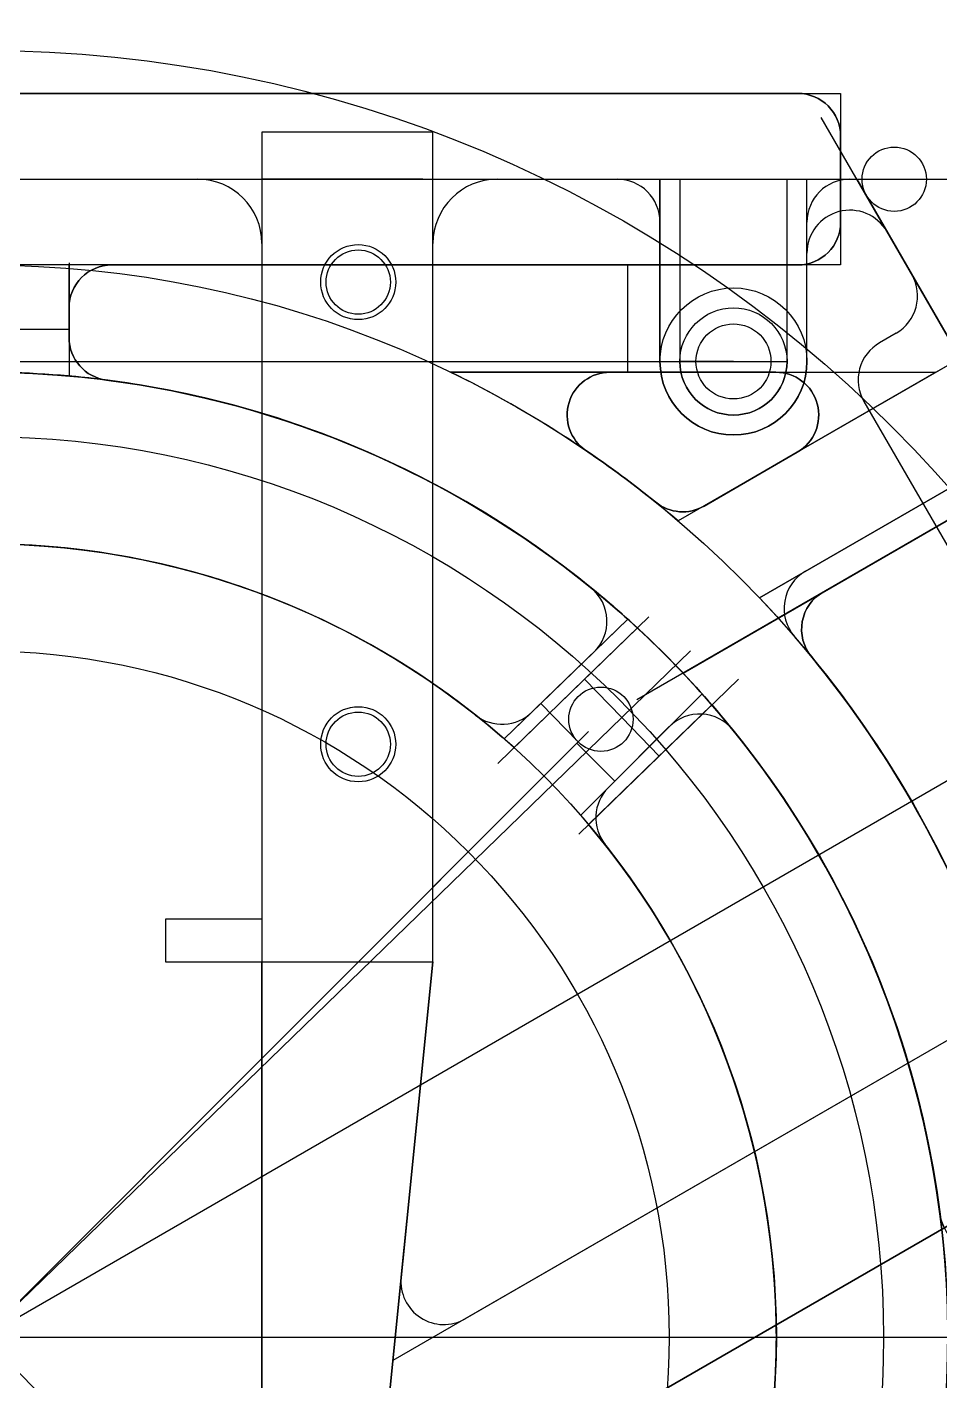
# Model space of a CAD drawing. Header units: centimetres. Extents: x -37.1 to 37.2, y -37.2 to 37.1.
# Drawn here: x 0.2 to 4.46, y -0.2 to 6.11 of the extents above; entities that cross this region are included whole.
import ezdxf

# ---------------------------------------------------------------- set-up
doc = ezdxf.new("R2010")
doc.units = ezdxf.units.CM
doc.header["$MEASUREMENT"] = 0
for name, color, linetype in [('IO基板 v3_Sketch1', 7, 'Continuous'), ('IO基板 v3_Sketch11', 7, 'Continuous'), ('IO基板 v3_Sketch14', 7, 'Continuous'), ('IO基板 v3_Sketch15', 7, 'Continuous'), ('IO基板 v3_Sketch16', 7, 'Continuous'), ('IO基板 v3_Sketch17', 7, 'Continuous'), ('IO基板 v3_Sketch18', 7, 'Continuous'), ('IO基板 v3_Sketch19', 7, 'Continuous'), ('IO基板 v3_Sketch20', 7, 'Continuous'), ('IO基板 v3_Sketch21', 7, 'Continuous'), ('IO基板 v3_Sketch22', 7, 'Continuous'), ('IO基板 v3_Sketch23', 7, 'Continuous'), ('IO基板 v3_Sketch24', 7, 'Continuous'), ('IO基板 v3_Sketch25', 7, 'Continuous'), ('IO基板 v3_Sketch26', 7, 'Continuous'), ('IO基板 v3_Sketch27', 7, 'Continuous'), ('IO基板 v3_Sketch28', 7, 'Continuous'), ('IO基板 v3_Sketch29', 7, 'Continuous'), ('IO基板 v3_Sketch30', 7, 'Continuous'), ('IO基板 v3_Sketch31', 7, 'Continuous'), ('IO基板 v3_Sketch32', 7, 'Continuous'), ('IO基板 v3_Sketch33', 7, 'Continuous'), ('IO基板 v3_Sketch34', 7, 'Continuous'), ('IO基板 v3_Sketch35', 7, 'Continuous'), ('IO基板 v3_Sketch36', 7, 'Continuous'), ('IO基板 v3_Sketch37', 7, 'Continuous'), ('IO基板 v3_Sketch38', 7, 'Continuous'), ('IO基板 v3_Sketch39', 7, 'Continuous'), ('IO基板 v3_Sketch40', 7, 'Continuous'), ('IO基板 v3_Sketch41', 7, 'Continuous'), ('IO基板 v3_Sketch42', 7, 'Continuous'), ('IO基板 v3_Sketch43', 7, 'Continuous'), ('IO基板 v3_Sketch44', 7, 'Continuous'), ('IO基板 v3_Sketch45', 7, 'Continuous'), ('IO基板 v3_Sketch46', 7, 'Continuous'), ('IO基板 v3_Sketch47', 7, 'Continuous'), ('IO基板 v3_Sketch48', 7, 'Continuous'), ('IO基板 v3_Sketch49', 7, 'Continuous'), ('IO基板 v3_Sketch50', 7, 'Continuous'), ('IO基板 v3_Sketch51', 7, 'Continuous'), ('IO基板 v3_Sketch53', 7, 'Continuous'), ('IO基板 v3_Sketch55', 7, 'Continuous'), ('IO基板 v3_Sketch56', 7, 'Continuous'), ('IO基板 v3_Sketch57', 7, 'Continuous'), ('IO基板 v3_Sketch58', 7, 'Continuous'), ('IO基板 v3_Sketch59', 7, 'Continuous'), ('IO基板 v3_Sketch63', 7, 'Continuous'), ('IO基板 v3_Sketch64', 7, 'Continuous'), ('IO基板 v3_Sketch66', 7, 'Continuous'), ('IO基板 v3_Sketch68', 7, 'Continuous'), ('IO基板 v3_Sketch69', 7, 'Continuous'), ('IO基板 v3_Sketch71', 7, 'Continuous')]:
    doc.layers.add(name, color=color, linetype=linetype)

msp = doc.modelspace()

# ---------------------------------------------------------------- linework, layer by layer
at = {"layer": 'IO基板 v3_Sketch1'}
for q in [(9.0067, 5.2), (10.4, 0)]:
    msp.add_line((0, 0), q, dxfattribs=at)
msp.add_circle((0, 0), 10.4, dxfattribs=at)
at = {"layer": 'IO基板 v3_Sketch11', "extrusion": (0, 0, -1)}
msp.add_circle((0, 0), 10.4, dxfattribs=at)
at = {"layer": 'IO基板 v3_Sketch14'}
msp.add_circle((0, 0, 0.3), 5, dxfattribs=at)
at = {"layer": 'IO基板 v3_Sketch15'}
for radius in [5, 4.2]:
    msp.add_circle((0, 0, 0.3), radius, dxfattribs=at)
at = {"layer": 'IO基板 v3_Sketch16'}
for radius in [4.2, 3.7]:
    msp.add_circle((0, 0, 0.3), radius, dxfattribs=at)
at = {"layer": 'IO基板 v3_Sketch17'}
for p, q in [((0, 5.8, 0.3), (4, 5.8, 0.3)), ((4, 5.8, 0.3), (4, 5, 0.3)), ((4, 5, 0.3), (0, 5, 0.3)), ((0.4, 5.01, 0.3), (0.4, 5, 0.3))]:
    msp.add_line(p, q, dxfattribs=at)
msp.add_circle((0, 0, 0.3), 5, dxfattribs=at)
at = {"layer": 'IO基板 v3_Sketch18'}
for p, q in [((-4, 5.8, 0.3), (4, 5.8, 0.3)), ((4, 5.8, 0.3), (4, 5, 0.3)), ((4, 5, 0.3), (0, 5, 0.3))]:
    msp.add_line(p, q, dxfattribs=at)
for radius in [37.15, 5, 4.5]:
    msp.add_circle((0, 0, 0.3), radius, dxfattribs=at)
at = {"layer": 'IO基板 v3_Sketch19'}
for p, q in [((-4, 5.8, 0.3), (4, 5.8, 0.3)), ((4, 5.8, 0.3), (4, 5, 0.3)), ((4, 5, 0.3), (0, 5, 0.3))]:
    msp.add_line(p, q, dxfattribs=at)
for radius in [4.5, 3.7, 3.2]:
    msp.add_circle((0, 0, 0.3), radius, dxfattribs=at)
at = {"layer": 'IO基板 v3_Sketch20'}
for p, q in [((-4, 5.8, 0.3), (4, 5.8, 0.3)), ((4, 5.8, 0.3), (4, 5, 0.3)), ((4, 5, 0.3), (0, 5, 0.3))]:
    msp.add_line(p, q, dxfattribs=at)
for radius in [4.5, 3.7, 3.2]:
    msp.add_circle((0, 0, 0.3), radius, dxfattribs=at)
at = {"layer": 'IO基板 v3_Sketch21'}
for p, q in [((-4, 5.8, 0.3), (4, 5.8, 0.3)), ((4, 5.8, 0.3), (4, 5, 0.3)), ((4, 5, 0.3), (0, 5, 0.3)), ((0.4, 4.7, 0.3), (0.4, 5, 0.3)), ((0, 4.7, 0.3), (0.4, 4.7, 0.3)), ((0.4, 4.7, 0.3), (0.4, 4.4822, 0.3))]:
    msp.add_line(p, q, dxfattribs=at)
msp.add_circle((0, 0, 0.3), 4.5, dxfattribs=at)
at = {"layer": 'IO基板 v3_Sketch22'}
for p, q in [((-4, 5.8, 0.3), (4, 5.8, 0.3)), ((4, 5.8, 0.3), (4, 5, 0.3)), ((0.4, 5, 0.3), (0.4, 4.7, 0.3)), ((4, 5, 0.3), (0.4, 5, 0.3)), ((0.4, 4.7, 0.3), (0.4, 4.4822, 0.3))]:
    msp.add_line(p, q, dxfattribs=at)
msp.add_circle((0, 0, 0.3), 9.9, dxfattribs=at)
msp.add_arc((0, 0, 0.3), 4.5, 95.09969, 84.90031, dxfattribs=at)
at = {"layer": 'IO基板 v3_Sketch23'}
for p, q in [((2.8053, 3.0686, 0.3), (3.1057, 3.3598, 0.3)), ((0, 0, 0.3), (3.3, 3.2, 0.3)), ((2.8053, 3.0686, 0.3), (2.4002, 2.6757, 0.3)), ((2.9794, 2.8891, 0.3), (2.8053, 3.0686, 0.3)), ((3.1534, 2.7096, 0.3), (3.5236, 3.0686, 0.3)), ((2.9794, 2.8891, 0.3), (3.1534, 2.7096, 0.3)), ((3.1534, 2.7096, 0.3), (2.7779, 2.3455, 0.3))]:
    msp.add_line(p, q, dxfattribs=at)
for radius in [4.5, 3.7, 3.2]:
    msp.add_circle((0, 0, 0.3), radius, dxfattribs=at)
at = {"layer": 'IO基板 v3_Sketch24'}
for p, q in [((-4, 5.8, 0.3), (4, 5.8, 0.3)), ((4, 5.8, 0.3), (4, 5, 0.3)), ((4, 5, 0.3), (0.4, 5, 0.3)), ((0.4, 5, 0.3), (0.4, 4.7, 0.3)), ((3.0056, 5, 0.3), (3.0056, 4.5, 0.3)), ((4.9995, 4.8206, 0.3), (3.2424, 3.8061, 0.3)), ((0.4, 4.7, 0.3), (0.4, 4.4822, 0.3)), ((3.0056, 4.5, 0.3), (2.1794, 4.5, 0.3)), ((3.0056, 4.5, 0.3), (4.4442, 4.5, 0.3)), ((5.2495, 4.3876, 0.3), (3.6214, 3.4476, 0.3)), ((3.0515, 3.3073, 0.3), (2.4761, 2.7493, 0.3)), ((2.8242, 2.3904, 0.3), (3.3996, 2.9483, 0.3))]:
    msp.add_line(p, q, dxfattribs=at)
for radius in [5, 3.2]:
    msp.add_circle((0, 0, 0.3), radius, dxfattribs=at)
for radius, start, end in [(4.5, 47.30333, 84.90031), (3.7, 47.99288, 130.24431), (4.5, 5.09969, 40.93386), (3.7, 317.99288, 40.24431)]:
    msp.add_arc((0, 0, 0.3), radius, start, end, dxfattribs=at)
at = {"layer": 'IO基板 v3_Sketch25'}
for p, q in [((-4, 5.8, 0.3), (4, 5.8, 0.3)), ((4, 5.8, 0.3), (4, 5, 0.3)), ((0.4, 5, 0.3), (0.4, 4.7, 0.3)), ((4, 5, 0.3), (0.4, 5, 0.3)), ((3.6214, 3.4476, 0.3), (5.9423, 4.7876, 0.3)), ((0.4, 4.7, 0.3), (0.4, 4.4822, 0.3)), ((2.1794, 4.5, 0.3), (4.4442, 4.5, 0.3)), ((4.4442, 4.5, 0.3), (3.2424, 3.8061, 0.3)), ((2.6017, 2.9552, 0.3), (3.0068, 3.348, 0.3)), ((2.6017, 2.9552, 0.3), (3.0068, 3.348, 0.3)), ((3.0515, 3.3073, 0.3), (2.4761, 2.7493, 0.3)), ((2.6017, 2.9552, 0.3), (2.4308, 2.7895, 0.3)), ((2.6017, 2.9552, 0.3), (2.4308, 2.7895, 0.3)), ((2.7758, 2.7758, 0.3), (2.6017, 2.9552, 0.3)), ((2.7758, 2.7758, 0.3), (2.6017, 2.9552, 0.3)), ((2.8242, 2.3904, 0.3), (3.3996, 2.9483, 0.3)), ((0, 0, 0.3), (2.7758, 2.7758, 0.3)), ((0, 0, 0.3), (3.4005, -3.4005, 0.3))]:
    msp.add_line(p, q, dxfattribs=at)
msp.add_circle((0, 0, 0.3), 3.2, dxfattribs=at)
for radius, start, end in [(5, 49.57254, 64.15807), (4.5, 47.30333, 84.90031), (3.7, 47.99288, 130.24431), (5, 16.40838, 43.59162), (4.5, 5.09969, 40.93386), (3.7, 317.99288, 40.24431)]:
    msp.add_arc((0, 0, 0.3), radius, start, end, dxfattribs=at)
at = {"layer": 'IO基板 v3_Sketch26'}
for p, q in [((-4, 5.8, 0.3), (4, 5.8, 0.3)), ((4, 5.8, 0.3), (4, 5, 0.3)), ((4, 5, 0.3), (0.4, 5, 0.3)), ((0.4, 5, 0.3), (0.4, 4.7, 0.3)), ((3.6214, 3.4476, 0.3), (5.9423, 4.7876, 0.3)), ((0.4, 4.7, 0.3), (0.4, 4.4822, 0.3)), ((2.1794, 4.5, 0.3), (4.4442, 4.5, 0.3)), ((4.4442, 4.5, 0.3), (3.2424, 3.8061, 0.3)), ((3.0068, 3.348, 0.3), (2.4308, 2.7895, 0.3)), ((2.9466, 2.593, 0.3), (3.3538, 3.0003, 0.3)), ((2.8242, 2.3904, 0.3), (3.3996, 2.9483, 0.3)), ((0, 0, 0.3), (2.8242, 2.8242, 0.3)), ((2.7698, 2.7698, 0.3), (2.9466, 2.593, 0.3)), ((2.9466, 2.593, 0.3), (2.7871, 2.4335, 0.3)), ((0, 0, 0.3), (2.758, -2.758, 0.3))]:
    msp.add_line(p, q, dxfattribs=at)
for radius in [4.5, 3.7, 3.2]:
    msp.add_circle((0, 0, 0.3), radius, dxfattribs=at)
for radius, start, end in [(5, 49.57254, 64.15807), (4.5, 48.07368, 84.90031), (3.7, 48.93067, 130.24431), (5, 16.40838, 43.59162), (4.5, 5.09969, 40.93386), (3.7, 318.98958, 40.24431)]:
    msp.add_arc((0, 0, 0.3), radius, start, end, dxfattribs=at)
at = {"layer": 'IO基板 v3_Sketch27'}
for p, q in [((-4, 5.8, 0.3), (4, 5.8, 0.3)), ((4, 5.8, 0.3), (4, 5, 0.3)), ((0.4, 5, 0.3), (0.4, 4.7, 0.3)), ((4, 5, 0.3), (0.4, 5, 0.3)), ((3.6214, 3.4476, 0.3), (5.9423, 4.7876, 0.3)), ((0.4, 4.7, 0.3), (0.4, 4.4822, 0.3)), ((2.1794, 4.5, 0.3), (4.4442, 4.5, 0.3)), ((4.4442, 4.5, 0.3), (3.2424, 3.8061, 0.3)), ((3.0068, 3.348, 0.3), (2.4308, 2.7895, 0.3)), ((2.7871, 2.4335, 0.3), (3.3538, 3.0003, 0.3))]:
    msp.add_line(p, q, dxfattribs=at)
for radius in [9.9, 3.2]:
    msp.add_circle((0, 0, 0.3), radius, dxfattribs=at)
for radius, start, end in [(5, 49.57254, 64.15807), (4.5, 48.07368, 84.90031), (3.7, 48.93067, 131.12571), (5, 16.40838, 43.59162), (4.5, 5.09969, 41.81526), (3.7, 318.98958, 41.12571)]:
    msp.add_arc((0, 0, 0.3), radius, start, end, dxfattribs=at)
at = {"layer": 'IO基板 v3_Sketch28'}
for p, q in [((-4, 5.8, 0.3), (4, 5.8, 0.3)), ((4, 5.8, 0.3), (4, 5, 0.3)), ((4, 5, 0.3), (0.4, 5, 0.3)), ((0.4, 5, 0.3), (0.4, 4.7, 0.3)), ((3.6214, 3.4476, 0.3), (5.9423, 4.7876, 0.3)), ((0.4, 4.7, 0.3), (0.4, 4.4822, 0.3)), ((2.1794, 4.5, 0.3), (4.4442, 4.5, 0.3)), ((4.4442, 4.5, 0.3), (3.2424, 3.8061, 0.3)), ((3.0068, 3.348, 0.3), (2.4308, 2.7895, 0.3)), ((2.7871, 2.4335, 0.3), (3.3538, 3.0003, 0.3))]:
    msp.add_line(p, q, dxfattribs=at)
for radius in [9.9, 5, 3.2]:
    msp.add_circle((0, 0, 0.3), radius, dxfattribs=at)
for radius, start, end in [(5, 49.57254, 64.15807), (4.5, 48.07368, 84.90031), (3.7, 48.93067, 131.12571), (5, 16.40838, 43.59162), (4.5, 5.09969, 41.81526), (3.7, 318.98958, 41.12571)]:
    msp.add_arc((0, 0, 0.3), radius, start, end, dxfattribs=at)
at = {"layer": 'IO基板 v3_Sketch29'}
for p, q in [((-4, 5.8, 0.3), (4, 5.8, 0.3)), ((4, 5.8, 0.3), (4, 5, 0.3)), ((4.4442, 4.5, 0.3), (6.1253, 5.4706, 0.3)), ((0.4, 5, 0.3), (0.4, 4.7, 0.3)), ((4, 5, 0.3), (0.4, 5, 0.3)), ((3.6214, 3.4476, 0.3), (5.9423, 4.7876, 0.3)), ((0.4, 4.7, 0.3), (0.4, 4.4822, 0.3)), ((2.1794, 4.5, 0.3), (4.4442, 4.5, 0.3)), ((4.4442, 4.5, 0.3), (3.2424, 3.8061, 0.3)), ((3.0068, 3.348, 0.3), (2.4308, 2.7895, 0.3)), ((2.7871, 2.4335, 0.3), (3.3538, 3.0003, 0.3))]:
    msp.add_line(p, q, dxfattribs=at)
msp.add_circle((0, 0, 0.3), 3.2, dxfattribs=at)
for radius, start, end in [(5, 49.57254, 64.15807), (4.5, 48.07368, 84.90031), (3.7, 48.93067, 131.12571), (5, 16.40838, 43.59162), (4.5, 5.09969, 41.81526), (3.7, 318.98958, 41.12571)]:
    msp.add_arc((0, 0, 0.3), radius, start, end, dxfattribs=at)
at = {"layer": 'IO基板 v3_Sketch30'}
for p, q in [((-3.8, 5.8, 0.3), (3.8, 5.8, 0.3)), ((4, 5.6, 0.3), (4, 5.2, 0.3)), ((3.8, 5, 0.3), (0.6, 5, 0.3)), ((0.4, 4.8, 0.3), (0.4, 4.7, 0.3)), ((0.4, 4.7, 0.3), (0.4, 4.6615, 0.3)), ((3.836, 3.5715, 0.3), (5.7691, 4.6876, 0.3)), ((2.924, 4.5, 0.3), (3.6978, 4.5, 0.3)), ((3.7978, 4.1268, 0.3), (3.3629, 3.8757, 0.3)), ((2.8491, 3.1951, 0.3), (2.5597, 2.9144, 0.3)), ((2.9161, 2.5625, 0.3), (3.2006, 2.8471, 0.3))]:
    msp.add_line(p, q, dxfattribs=at)
msp.add_circle((0, 0, 0.3), 3.2, dxfattribs=at)
for centre, radius, start, end in [((3.8, 5.6, 0.3), 0.2, 0, 90), ((3.8, 5.2, 0.3), 0.2, 270, 0), ((0.6, 4.8, 0.3), 0.2, 90, 180), ((0.6, 4.6615, 0.3), 0.2, 180, 262.66563), ((2.924, 4.3, 0.3), 0.2, 90, 235.78395), ((3.6978, 4.3, 0.3), 0.2, 300, 90), ((0, 0, 0.3), 4.5, 50.93535, 82.66563), ((0, 0, 0.3), 5, 51.13563, 55.78395), ((3.2629, 4.0489, 0.3), 0.2, 231.13563, 300), ((0, 0, 0.3), 3.7, 51.63835, 128.37419), ((3.936, 3.3983, 0.3), 0.2, 120, 220.80692), ((2.7098, 3.3387, 0.3), 0.2, 314.1186, 50.93535), ((0, 0, 0.3), 5, 19.19308, 40.80692), ((2.4204, 3.058, 0.3), 0.2, 231.63835, 314.1186), ((3.3421, 2.7057, 0.3), 0.2, 38.99293, 135), ((0, 0, 0.3), 4.5, 7.33437, 38.99293), ((3.0575, 2.4211, 0.3), 0.2, 135, 218.37419), ((0, 0, 0.3), 3.7, 321.69453, 38.37419)]:
    msp.add_arc(centre, radius, start, end, dxfattribs=at)
at = {"layer": 'IO基板 v3_Sketch31'}
for p, q in [((-3.8, 5.8, 0.3), (3.8, 5.8, 0.3)), ((4, 5.6, 0.3), (4, 5.2, 0.3)), ((3.8, 5, 0.3), (0.6, 5, 0.3)), ((0.4, 4.8, 0.3), (0.4, 4.7, 0.3)), ((0.4, 4.7, 0.3), (0.4, 4.6615, 0.3)), ((3.836, 3.5715, 0.3), (5.7691, 4.6876, 0.3)), ((2.924, 4.5, 0.3), (3.6978, 4.5, 0.3)), ((3.7978, 4.1268, 0.3), (3.3629, 3.8757, 0.3)), ((2.8491, 3.1951, 0.3), (2.5597, 2.9144, 0.3)), ((2.9161, 2.5625, 0.3), (3.2006, 2.8471, 0.3))]:
    msp.add_line(p, q, dxfattribs=at)
msp.add_circle((0, 0, 0.3), 3.2, dxfattribs=at)
for centre, radius, start, end in [((3.8, 5.6, 0.3), 0.2, 0, 90), ((3.8, 5.2, 0.3), 0.2, 270, 0), ((0.6, 4.8, 0.3), 0.2, 90, 180), ((0.6, 4.6615, 0.3), 0.2, 180, 262.66563), ((2.924, 4.3, 0.3), 0.2, 90, 235.78395), ((3.6978, 4.3, 0.3), 0.2, 300, 90), ((0, 0, 0.3), 4.5, 50.93535, 82.66563), ((0, 0, 0.3), 5, 51.13563, 55.78395), ((3.2629, 4.0489, 0.3), 0.2, 231.13563, 300), ((0, 0, 0.3), 3.7, 51.63835, 128.37419), ((3.936, 3.3983, 0.3), 0.2, 120, 220.80692), ((2.7098, 3.3387, 0.3), 0.2, 314.1186, 50.93535), ((0, 0, 0.3), 5, 19.19308, 40.80692), ((2.4204, 3.058, 0.3), 0.2, 231.63835, 314.1186), ((3.3421, 2.7057, 0.3), 0.2, 38.99293, 135), ((0, 0, 0.3), 4.5, 7.33437, 38.99293), ((3.0575, 2.4211, 0.3), 0.2, 135, 218.37419), ((0, 0, 0.3), 3.7, 321.69453, 38.37419)]:
    msp.add_arc(centre, radius, start, end, dxfattribs=at)
at = {"layer": 'IO基板 v3_Sketch32'}
for p, q in [((-3.8, 5.8, 0.3), (3.8, 5.8, 0.3)), ((4, 5.6, 0.3), (4, 5.2, 0.3)), ((4, 5.4, 0.3), (4.5, 5.4, 0.3)), ((3.8, 5, 0.3), (0.6, 5, 0.3)), ((0.4, 4.8, 0.3), (0.4, 4.7, 0.3)), ((0.4, 4.7, 0.3), (0.4, 4.6615, 0.3)), ((3.836, 3.5715, 0.3), (5.7691, 4.6876, 0.3)), ((2.924, 4.5, 0.3), (3.6978, 4.5, 0.3)), ((3.7978, 4.1268, 0.3), (3.3629, 3.8757, 0.3)), ((2.8491, 3.1951, 0.3), (2.5597, 2.9144, 0.3)), ((2.9161, 2.5625, 0.3), (3.2006, 2.8471, 0.3))]:
    msp.add_line(p, q, dxfattribs=at)
for centre, radius in [((4.25, 5.4, 0.3), 0.15), ((0, 0, 0.3), 3.2), ((2.8816, 2.8816, 0.3), 0.15)]:
    msp.add_circle(centre, radius, dxfattribs=at)
for centre, radius, start, end in [((3.8, 5.6, 0.3), 0.2, 0, 90), ((3.8, 5.2, 0.3), 0.2, 270, 0), ((0.6, 4.8, 0.3), 0.2, 90, 180), ((0.6, 4.6615, 0.3), 0.2, 180, 262.66563), ((2.924, 4.3, 0.3), 0.2, 90, 235.78395), ((3.6978, 4.3, 0.3), 0.2, 300, 90), ((0, 0, 0.3), 4.5, 50.93535, 82.66563), ((0, 0, 0.3), 5, 51.13563, 55.78395), ((3.2629, 4.0489, 0.3), 0.2, 231.13563, 300), ((0, 0, 0.3), 3.7, 51.63835, 128.37419), ((3.936, 3.3983, 0.3), 0.2, 120, 220.80692), ((2.7098, 3.3387, 0.3), 0.2, 314.1186, 50.93535), ((0, 0, 0.3), 5, 19.19308, 40.80692), ((2.4204, 3.058, 0.3), 0.2, 231.63835, 314.1186), ((3.3421, 2.7057, 0.3), 0.2, 38.99293, 135), ((0, 0, 0.3), 4.5, 7.33437, 38.99293), ((3.0575, 2.4211, 0.3), 0.2, 135, 218.37419), ((0, 0, 0.3), 3.7, 321.69453, 38.37419)]:
    msp.add_arc(centre, radius, start, end, dxfattribs=at)
at = {"layer": 'IO基板 v3_Sketch33'}
for p, q in [((-3.8, 5.8, 0.3), (3.8, 5.8, 0.3)), ((4, 5.6, 0.3), (4, 5.2, 0.3)), ((3.8, 5, 0.3), (0.6, 5, 0.3)), ((0.4, 4.8, 0.3), (0.4, 4.7, 0.3)), ((3.6214, 3.4476, 0.3), (5.9423, 4.7876, 0.3)), ((0.4, 4.7, 0.3), (0.4, 4.6615, 0.3)), ((2.924, 4.5, 0.3), (3.6978, 4.5, 0.3)), ((3.7978, 4.1268, 0.3), (3.3629, 3.8757, 0.3)), ((4.8443, 4.0093, 0.3), (3.7086, 3.3536, 0.3)), ((2.8491, 3.1951, 0.3), (2.5597, 2.9144, 0.3)), ((2.9161, 2.5625, 0.3), (3.2006, 2.8471, 0.3))]:
    msp.add_line(p, q, dxfattribs=at)
for centre, radius in [((4.25, 5.4, 0.3), 0.15), ((0, 0, 0.3), 3.2), ((2.8816, 2.8816, 0.3), 0.15)]:
    msp.add_circle(centre, radius, dxfattribs=at)
for centre, radius, start, end in [((3.8, 5.6, 0.3), 0.2, 0, 90), ((3.8, 5.2, 0.3), 0.2, 270, 0), ((0.6, 4.8, 0.3), 0.2, 90, 180), ((0.6, 4.6615, 0.3), 0.2, 180, 262.66563), ((2.924, 4.3, 0.3), 0.2, 90, 235.78395), ((3.6978, 4.3, 0.3), 0.2, 300, 90), ((0, 0, 0.3), 4.5, 50.93535, 82.66563), ((0, 0, 0.3), 5, 51.13563, 55.78395), ((3.2629, 4.0489, 0.3), 0.2, 231.13563, 300), ((0, 0, 0.3), 3.7, 51.63835, 128.37419), ((2.7098, 3.3387, 0.3), 0.2, 314.1186, 50.93535), ((0, 0, 0.3), 5, 16.40838, 43.59162), ((2.4204, 3.058, 0.3), 0.2, 231.63835, 314.1186), ((3.3421, 2.7057, 0.3), 0.2, 38.99293, 135), ((0, 0, 0.3), 4.5, 7.33437, 38.99293), ((3.0575, 2.4211, 0.3), 0.2, 135, 218.37419), ((0, 0, 0.3), 3.7, 321.69453, 38.37419)]:
    msp.add_arc(centre, radius, start, end, dxfattribs=at)
at = {"layer": 'IO基板 v3_Sketch34'}
for p, q in [((-3.8, 5.8, 0.3), (3.8, 5.8, 0.3)), ((4, 5.6, 0.3), (4, 5.2, 0.3)), ((3.8, 5, 0.3), (0.6, 5, 0.3)), ((0.4, 4.8, 0.3), (0.4, 4.7, 0.3)), ((0.4, 4.7, 0.3), (0.4, 4.6615, 0.3)), ((3.9178, 3.4744, 0.3), (5.8316, 4.5793, 0.3)), ((2.924, 4.5, 0.3), (3.6978, 4.5, 0.3)), ((3.7978, 4.1268, 0.3), (3.3629, 3.8757, 0.3)), ((2.8491, 3.1951, 0.3), (2.5597, 2.9144, 0.3)), ((2.9161, 2.5625, 0.3), (3.2006, 2.8471, 0.3))]:
    msp.add_line(p, q, dxfattribs=at)
for centre, radius in [((4.25, 5.4, 0.3), 0.15), ((0, 0, 0.3), 3.2), ((2.8816, 2.8816, 0.3), 0.15)]:
    msp.add_circle(centre, radius, dxfattribs=at)
for centre, radius, start, end in [((3.8, 5.6, 0.3), 0.2, 0, 90), ((3.8, 5.2, 0.3), 0.2, 270, 0), ((0.6, 4.8, 0.3), 0.2, 90, 180), ((0.6, 4.6615, 0.3), 0.2, 180, 262.66563), ((2.924, 4.3, 0.3), 0.2, 90, 235.78395), ((3.6978, 4.3, 0.3), 0.2, 300, 90), ((0, 0, 0.3), 4.5, 50.93535, 82.66563), ((0, 0, 0.3), 5, 51.13563, 55.78395), ((3.2629, 4.0489, 0.3), 0.2, 231.13563, 300), ((0, 0, 0.3), 3.7, 51.63835, 128.37419), ((2.7098, 3.3387, 0.3), 0.2, 314.1186, 50.93535), ((4.0178, 3.3012, 0.3), 0.2, 120, 219.40787), ((0, 0, 0.3), 5, 20.59213, 39.40787), ((2.4204, 3.058, 0.3), 0.2, 231.63835, 314.1186), ((3.3421, 2.7057, 0.3), 0.2, 38.99293, 135), ((0, 0, 0.3), 4.5, 7.33437, 38.99293), ((3.0575, 2.4211, 0.3), 0.2, 135, 218.37419), ((0, 0, 0.3), 3.7, 321.69453, 38.37419)]:
    msp.add_arc(centre, radius, start, end, dxfattribs=at)
at = {"layer": 'IO基板 v3_Sketch35'}
for p, q in [((-3.8, 5.8, 0.3), (3.8, 5.8, 0.3)), ((4, 5.6, 0.3), (4, 5.2, 0.3)), ((3.8, 5, 0.3), (0.6, 5, 0.3)), ((0.4, 4.8, 0.3), (0.4, 4.7, 0.3)), ((0.4, 4.7, 0.3), (0.4, 4.6615, 0.3)), ((3.9178, 3.4744, 0.3), (5.8316, 4.5793, 0.3)), ((2.924, 4.5, 0.3), (3.6978, 4.5, 0.3)), ((3.7978, 4.1268, 0.3), (3.3629, 3.8757, 0.3)), ((2.8491, 3.1951, 0.3), (2.5597, 2.9144, 0.3)), ((2.9161, 2.5625, 0.3), (3.2006, 2.8471, 0.3))]:
    msp.add_line(p, q, dxfattribs=at)
for centre, radius in [((4.25, 5.4, 0.3), 0.15), ((0, 0, 0.3), 3.2), ((2.8816, 2.8816, 0.3), 0.15)]:
    msp.add_circle(centre, radius, dxfattribs=at)
for centre, radius, start, end in [((3.8, 5.6, 0.3), 0.2, 0, 90), ((3.8, 5.2, 0.3), 0.2, 270, 0), ((0.6, 4.8, 0.3), 0.2, 90, 180), ((0.6, 4.6615, 0.3), 0.2, 180, 262.66563), ((2.924, 4.3, 0.3), 0.2, 90, 235.78395), ((3.6978, 4.3, 0.3), 0.2, 300, 90), ((0, 0, 0.3), 4.5, 50.93535, 82.66563), ((0, 0, 0.3), 5, 51.13563, 55.78395), ((3.2629, 4.0489, 0.3), 0.2, 231.13563, 300), ((0, 0, 0.3), 3.7, 51.63835, 128.37419), ((2.7098, 3.3387, 0.3), 0.2, 314.1186, 50.93535), ((4.0178, 3.3012, 0.3), 0.2, 120, 219.40787), ((0, 0, 0.3), 5, 20.59213, 39.40787), ((2.4204, 3.058, 0.3), 0.2, 231.63835, 314.1186), ((3.3421, 2.7057, 0.3), 0.2, 38.99293, 135), ((0, 0, 0.3), 4.5, 7.33437, 38.99293), ((3.0575, 2.4211, 0.3), 0.2, 135, 218.37419), ((0, 0, 0.3), 3.7, 321.69453, 38.37419)]:
    msp.add_arc(centre, radius, start, end, dxfattribs=at)
at = {"layer": 'IO基板 v3_Sketch36'}
for p, q in [((-3.8, 5.8, 0.3), (3.8, 5.8, 0.3)), ((4, 5.6, 0.3), (4, 5.2, 0.3)), ((3.8, 5, 0.3), (0.6, 5, 0.3)), ((0.4, 4.8, 0.3), (0.4, 4.7, 0.3)), ((0.4, 4.7, 0.3), (0.4, 4.6615, 0.3)), ((3.9178, 3.4744, 0.3), (5.8316, 4.5793, 0.3)), ((2.924, 4.5, 0.3), (3.6978, 4.5, 0.3)), ((3.7978, 4.1268, 0.3), (3.3629, 3.8757, 0.3)), ((2.8491, 3.1951, 0.3), (2.5597, 2.9144, 0.3)), ((2.9161, 2.5625, 0.3), (3.2006, 2.8471, 0.3))]:
    msp.add_line(p, q, dxfattribs=at)
for centre, radius in [((0, 0, 0.3), 4.5), ((0, 0, 0.3), 3.2), ((2.8816, 2.8816, 0.3), 0.15)]:
    msp.add_circle(centre, radius, dxfattribs=at)
for centre, radius, start, end in [((3.8, 5.6, 0.3), 0.2, 0, 90), ((3.8, 5.2, 0.3), 0.2, 270, 0), ((0.6, 4.8, 0.3), 0.2, 90, 180), ((0.6, 4.6615, 0.3), 0.2, 180, 262.66563), ((2.924, 4.3, 0.3), 0.2, 90, 235.78395), ((3.6978, 4.3, 0.3), 0.2, 300, 90), ((0, 0, 0.3), 4.5, 50.93535, 82.66563), ((0, 0, 0.3), 5, 51.13563, 55.78395), ((3.2629, 4.0489, 0.3), 0.2, 231.13563, 300), ((0, 0, 0.3), 3.7, 51.63835, 128.37419), ((2.7098, 3.3387, 0.3), 0.2, 314.1186, 50.93535), ((4.0178, 3.3012, 0.3), 0.2, 120, 219.40787), ((0, 0, 0.3), 5, 20.59213, 39.40787), ((2.4204, 3.058, 0.3), 0.2, 231.63835, 314.1186), ((3.3421, 2.7057, 0.3), 0.2, 38.99293, 135), ((0, 0, 0.3), 4.5, 7.33437, 38.99293), ((3.0575, 2.4211, 0.3), 0.2, 135, 218.37419), ((0, 0, 0.3), 3.7, 321.69453, 38.37419)]:
    msp.add_arc(centre, radius, start, end, dxfattribs=at)
at = {"layer": 'IO基板 v3_Sketch37'}
msp.add_line((0, 4.55), (3.5, 4.55), dxfattribs=at)
msp.add_circle((3.5, 4.55), 0.175, dxfattribs=at)
at = {"layer": 'IO基板 v3_Sketch38'}
for p, q in [((3.8, 5.8, 0.15), (-3.8, 5.8, 0.15)), ((4, 5.2, 0.15), (4, 5.6, 0.15)), ((0.6, 5, 0.15), (3.8, 5, 0.15)), ((0.4, 4.7, 0.15), (0.4, 4.8, 0.15)), ((0.4, 4.6615, 0.15), (0.4, 4.7, 0.15)), ((5.8316, 4.5793, 0.15), (3.9178, 3.4744, 0.15)), ((3.6978, 4.5, 0.15), (2.924, 4.5, 0.15)), ((3.3629, 3.8757, 0.15), (3.7978, 4.1268, 0.15))]:
    msp.add_line(p, q, dxfattribs=at)
at = {"layer": 'IO基板 v3_Sketch38', "extrusion": (-1e-16, 0, -1)}
for centre, radius, start, end in [((-3.8, 5.6, -0.15), 0.2, 90, 180), ((-3.8, 5.2, -0.15), 0.2, 180, 270), ((-0.6, 4.8, -0.15), 0.2, 360, 90), ((-0.6, 4.6615, -0.15), 0.2, 277.33437, 0), ((-2.924, 4.3, -0.15), 0.2, 304.21605, 90), ((-3.6978, 4.3, -0.15), 0.2, 90, 240), ((0, 0, -0.15), 4.5, 97.33437, 129.06465), ((0, 0, -0.15), 5, 124.21605, 128.86437), ((-3.2629, 4.0489, -0.15), 0.2, 240, 308.86437), ((0, 0, -0.15), 4.5, 129.06465, 141.00707), ((-4.0178, 3.3012, -0.15), 0.2, 320.59213, 60), ((0, 0, -0.15), 5, 140.59213, 159.40787), ((0, 0, -0.15), 4.5, 141.00707, 172.66563)]:
    msp.add_arc(centre, radius, start, end, dxfattribs=at)
at = {"layer": 'IO基板 v3_Sketch39'}
for p, q in [((-3.8, 5.8, 0.3), (3.8, 5.8, 0.3)), ((4, 5.6, 0.3), (4, 5.2, 0.3)), ((3.8, 5, 0.3), (0.6, 5, 0.3)), ((0.4, 4.8, 0.3), (0.4, 4.7, 0.3)), ((0.4, 4.7, 0.3), (0.4, 4.6615, 0.3)), ((3.9178, 3.4744, 0.3), (5.8316, 4.5793, 0.3))]:
    msp.add_line(p, q, dxfattribs=at)
for centre, radius, start, end in [((3.8, 5.6, 0.3), 0.2, 0, 90), ((3.8, 5.2, 0.3), 0.2, 270, 0), ((0.6, 4.8, 0.3), 0.2, 90, 180), ((0.6, 4.6615, 0.3), 0.2, 180, 262.66563), ((0, 0, 0.3), 4.5, 50.93535, 82.66563), ((0, 0, 0.3), 4.5, 38.99293, 50.93535), ((4.0178, 3.3012, 0.3), 0.2, 120, 219.40787), ((0, 0, 0.3), 5, 20.59213, 39.40787), ((0, 0, 0.3), 4.5, 7.33437, 38.99293), ((4.6615, 0.6, 0.3), 0.2, 187.33437, 270)]:
    msp.add_arc(centre, radius, start, end, dxfattribs=at)
at = {"layer": 'IO基板 v3_Sketch40'}
for p, q in [((-3.8, 5.8, 0.3), (3.8, 5.8, 0.3)), ((4, 5.6, 0.3), (4, 5.2, 0.3)), ((3.8, 5, 0.3), (0.6, 5, 0.3)), ((0.4, 4.8, 0.3), (0.4, 4.7, 0.3)), ((0.4, 4.7, 0.3), (0.4, 4.6615, 0.3)), ((3.9178, 3.4744, 0.3), (5.8316, 4.5793, 0.3))]:
    msp.add_line(p, q, dxfattribs=at)
msp.add_circle((3.5, 4.55, 0.3), 0.175, dxfattribs=at)
for centre, radius, start, end in [((3.8, 5.6, 0.3), 0.2, 0, 90), ((3.8, 5.2, 0.3), 0.2, 270, 0), ((0.6, 4.8, 0.3), 0.2, 90, 180), ((0.6, 4.6615, 0.3), 0.2, 180, 262.66563), ((0, 0, 0.3), 4.5, 50.93535, 82.66563), ((0, 0, 0.3), 4.5, 38.99293, 50.93535), ((4.0178, 3.3012, 0.3), 0.2, 120, 219.40787), ((0, 0, 0.3), 5, 20.59213, 39.40787), ((0, 0, 0.3), 4.5, 7.33437, 38.99293), ((4.6615, 0.6, 0.3), 0.2, 187.33437, 270)]:
    msp.add_arc(centre, radius, start, end, dxfattribs=at)
at = {"layer": 'IO基板 v3_Sketch41'}
for p, q in [((-3.8, 5.8, 0.3), (3.8, 5.8, 0.3)), ((4, 5.6, 0.3), (4, 5.2, 0.3)), ((3.8, 5, 0.3), (0.6, 5, 0.3)), ((0.4, 4.8, 0.3), (0.4, 4.7, 0.3)), ((0.4, 4.7, 0.3), (0.4, 4.6615, 0.3)), ((3.9178, 3.4744, 0.3), (5.8316, 4.5793, 0.3))]:
    msp.add_line(p, q, dxfattribs=at)
msp.add_circle((3.5, 4.55, 0.3), 0.175, dxfattribs=at)
for centre, radius, start, end in [((3.8, 5.6, 0.3), 0.2, 0, 90), ((3.8, 5.2, 0.3), 0.2, 270, 0), ((0.6, 4.8, 0.3), 0.2, 90, 180), ((0.6, 4.6615, 0.3), 0.2, 180, 262.66563), ((0, 0, 0.3), 4.5, 50.93535, 82.66563), ((0, 0, 0.3), 4.5, 38.99293, 50.93535), ((4.0178, 3.3012, 0.3), 0.2, 120, 219.40787), ((0, 0, 0.3), 5, 20.59213, 39.40787), ((0, 0, 0.3), 4.5, 7.33437, 38.99293), ((4.6615, 0.6, 0.3), 0.2, 187.33437, 270)]:
    msp.add_arc(centre, radius, start, end, dxfattribs=at)
at = {"layer": 'IO基板 v3_Sketch42'}
for p, q in [((-3.8, 5.8, 0.3), (3.8, 5.8, 0.3)), ((4, 5.6, 0.3), (4, 5.2, 0.3)), ((3.8, 5, 0.3), (0.6, 5, 0.3)), ((0.4, 4.8, 0.3), (0.4, 4.7, 0.3)), ((0.4, 4.7, 0.3), (0.4, 4.6615, 0.3)), ((3.9178, 3.4744, 0.3), (5.8316, 4.5793, 0.3))]:
    msp.add_line(p, q, dxfattribs=at)
msp.add_circle((3.5, 4.55, 0.3), 0.175, dxfattribs=at)
for centre, radius, start, end in [((3.8, 5.6, 0.3), 0.2, 0, 90), ((3.8, 5.2, 0.3), 0.2, 270, 0), ((0.6, 4.8, 0.3), 0.2, 90, 180), ((0.6, 4.6615, 0.3), 0.2, 180, 262.66563), ((0, 0, 0.3), 4.5, 50.93535, 82.66563), ((0, 0, 0.3), 4.5, 38.99293, 50.93535), ((4.0178, 3.3012, 0.3), 0.2, 120, 219.40787), ((0, 0, 0.3), 5, 20.59213, 39.40787), ((0, 0, 0.3), 4.5, 7.33437, 38.99293), ((4.6615, 0.6, 0.3), 0.2, 187.33437, 270)]:
    msp.add_arc(centre, radius, start, end, dxfattribs=at)
at = {"layer": 'IO基板 v3_Sketch43'}
for p, q in [((-3.8, 5.8, 0.3), (3.8, 5.8, 0.3)), ((4, 5.6, 0.3), (4, 5.2, 0.3)), ((3.8, 5, 0.3), (0.6, 5, 0.3)), ((0.4, 4.8, 0.3), (0.4, 4.7, 0.3)), ((0.4, 4.7, 0.3), (0.4, 4.6615, 0.3)), ((3.9178, 3.4744, 0.3), (5.8316, 4.5793, 0.3)), ((6.5336, 1.6937, 0.3), (3.5957, -0.0025, 0.3))]:
    msp.add_line(p, q, dxfattribs=at)
for centre, radius in [((0, 0, 0.3), 9.9), ((3.5, 4.55, 0.3), 0.175)]:
    msp.add_circle(centre, radius, dxfattribs=at)
for centre, radius, start, end in [((3.8, 5.6, 0.3), 0.2, 0, 90), ((3.8, 5.2, 0.3), 0.2, 270, 0), ((0.6, 4.8, 0.3), 0.2, 90, 180), ((0.6, 4.6615, 0.3), 0.2, 180, 262.66563), ((0, 0, 0.3), 4.5, 50.93535, 82.66563), ((0, 0, 0.3), 4.5, 38.99293, 50.93535), ((4.0178, 3.3012, 0.3), 0.2, 120, 219.40787), ((0, 0, 0.3), 5, 20.59213, 39.40787), ((0, 0, 0.3), 4.5, 7.33437, 38.99293), ((4.6615, 0.6, 0.3), 0.2, 187.33437, 270)]:
    msp.add_arc(centre, radius, start, end, dxfattribs=at)
at = {"layer": 'IO基板 v3_Sketch44'}
for p, q in [((-3.8, 5.8, 0.3), (3.8, 5.8, 0.3)), ((4, 5.6, 0.3), (4, 5.2, 0.3)), ((3.8, 5, 0.3), (0.6, 5, 0.3)), ((0.4, 4.8, 0.3), (0.4, 4.7, 0.3)), ((0.4, 4.7, 0.3), (0.4, 4.6615, 0.3)), ((3.9178, 3.4744, 0.3), (5.8316, 4.5793, 0.3))]:
    msp.add_line(p, q, dxfattribs=at)
msp.add_circle((3.5, 4.55, 0.3), 0.175, dxfattribs=at)
for centre, radius, start, end in [((3.8, 5.6, 0.3), 0.2, 0, 90), ((3.8, 5.2, 0.3), 0.2, 270, 0), ((0.6, 4.8, 0.3), 0.2, 90, 180), ((0.6, 4.6615, 0.3), 0.2, 180, 262.66563), ((0, 0, 0.3), 4.5, 50.93535, 82.66563), ((0, 0, 0.3), 4.5, 38.99293, 50.93535), ((4.0178, 3.3012, 0.3), 0.2, 120, 219.40787), ((0, 0, 0.3), 5, 20.59213, 39.40787), ((0, 0, 0.3), 4.5, 7.33437, 38.99293), ((4.6615, 0.6, 0.3), 0.2, 187.33437, 206.80204)]:
    msp.add_arc(centre, radius, start, end, dxfattribs=at)
at = {"layer": 'IO基板 v3_Sketch45'}
for p, q in [((-3.8, 5.8, 0.3), (3.8, 5.8, 0.3)), ((4, 5.6, 0.3), (4, 5.2, 0.3)), ((3.8, 5, 0.3), (0.6, 5, 0.3)), ((0.4, 4.8, 0.3), (0.4, 4.7, 0.3)), ((0.4, 4.7, 0.3), (0.4, 4.6615, 0.3)), ((3.9178, 3.4744, 0.3), (5.8316, 4.5793, 0.3))]:
    msp.add_line(p, q, dxfattribs=at)
msp.add_circle((3.5, 4.55, 0.3), 0.175, dxfattribs=at)
for centre, radius, start, end in [((3.8, 5.6, 0.3), 0.2, 0, 90), ((3.8, 5.2, 0.3), 0.2, 270, 0), ((0.6, 4.8, 0.3), 0.2, 90, 180), ((0.6, 4.6615, 0.3), 0.2, 180, 262.66563), ((0, 0, 0.3), 4.5, 50.93535, 82.66563), ((0, 0, 0.3), 4.5, 38.99293, 50.93535), ((4.0178, 3.3012, 0.3), 0.2, 120, 219.40787), ((0, 0, 0.3), 5, 20.59213, 39.40787), ((0, 0, 0.3), 4.5, 7.33437, 38.99293), ((4.6615, 0.6, 0.3), 0.2, 187.33437, 206.80204)]:
    msp.add_arc(centre, radius, start, end, dxfattribs=at)
at = {"layer": 'IO基板 v3_Sketch46'}
for p, q in [((-3.8, 5.8, 0.3), (3.8, 5.8, 0.3)), ((4, 5.6, 0.3), (4, 5.2, 0.3)), ((3.8, 5, 0.3), (0.6, 5, 0.3)), ((0.4, 4.8, 0.3), (0.4, 4.7, 0.3)), ((0.4, 4.7, 0.3), (0.4, 4.6615, 0.3)), ((3.9178, 3.4744, 0.3), (5.8316, 4.5793, 0.3))]:
    msp.add_line(p, q, dxfattribs=at)
msp.add_circle((3.5, 4.55, 0.3), 0.175, dxfattribs=at)
for centre, radius, start, end in [((3.8, 5.6, 0.3), 0.2, 0, 90), ((3.8, 5.2, 0.3), 0.2, 270, 0), ((0.6, 4.8, 0.3), 0.2, 90, 180), ((0.6, 4.6615, 0.3), 0.2, 180, 262.66563), ((0, 0, 0.3), 4.5, 50.93535, 82.66563), ((0, 0, 0.3), 4.5, 38.99293, 50.93535), ((4.0178, 3.3012, 0.3), 0.2, 120, 219.40787), ((0, 0, 0.3), 5, 20.59213, 39.40787), ((0, 0, 0.3), 4.5, 7.33437, 38.99293), ((4.6615, 0.6, 0.3), 0.2, 187.33437, 206.80204)]:
    msp.add_arc(centre, radius, start, end, dxfattribs=at)
at = {"layer": 'IO基板 v3_Sketch47'}
for p, q in [((-3.8, 5.8, 0.3), (3.8, 5.8, 0.3)), ((4, 5.6, 0.3), (4, 5.2, 0.3)), ((3.8, 5, 0.3), (0.6, 5, 0.3)), ((0.4, 4.8, 0.3), (0.4, 4.7, 0.3)), ((0.4, 4.7, 0.3), (0.4, 4.6615, 0.3)), ((3.9178, 3.4744, 0.3), (5.8316, 4.5793, 0.3)), ((4.8404, 4.0071, 0.3), (3.049, 2.9728, 0.3))]:
    msp.add_line(p, q, dxfattribs=at)
msp.add_circle((3.5, 4.55, 0.3), 0.175, dxfattribs=at)
for centre, radius, start, end in [((3.8, 5.6, 0.3), 0.2, 0, 90), ((3.8, 5.2, 0.3), 0.2, 270, 0), ((0.6, 4.8, 0.3), 0.2, 90, 180), ((0.6, 4.6615, 0.3), 0.2, 180, 262.66563), ((0, 0, 0.3), 4.5, 50.93535, 82.66563), ((0, 0, 0.3), 4.5, 38.99293, 50.93535), ((4.0178, 3.3012, 0.3), 0.2, 120, 219.40787), ((0, 0, 0.3), 5, 20.59213, 39.40787), ((0, 0, 0.3), 4.5, 7.33437, 38.99293), ((4.6615, 0.6, 0.3), 0.2, 187.33437, 206.80204)]:
    msp.add_arc(centre, radius, start, end, dxfattribs=at)
at = {"layer": 'IO基板 v3_Sketch48'}
for p, q in [((-3.8, 5.8, 0.3), (3.8, 5.8, 0.3)), ((4, 5.6, 0.3), (4, 5.2, 0.3)), ((3.8, 5, 0.3), (0.6, 5, 0.3)), ((0.4, 4.8, 0.3), (0.4, 4.7, 0.3)), ((0.4, 4.7, 0.3), (0.4, 4.6615, 0.3)), ((3.2645, 3.0972, 0.3), (5.8316, 4.5793, 0.3))]:
    msp.add_line(p, q, dxfattribs=at)
for centre, radius in [((3.5, 4.55, 0.3), 0.175), ((0, 0, 0.3), 4.5)]:
    msp.add_circle(centre, radius, dxfattribs=at)
for centre, radius, start, end in [((3.8, 5.6, 0.3), 0.2, 0, 90), ((3.8, 5.2, 0.3), 0.2, 270, 0), ((0.6, 4.8, 0.3), 0.2, 90, 180), ((0.6, 4.6615, 0.3), 0.2, 180, 262.66563), ((0, 0, 0.3), 4.5, 50.93535, 82.66563), ((0, 0, 0.3), 4.5, 43.4934, 50.93535)]:
    msp.add_arc(centre, radius, start, end, dxfattribs=at)
at = {"layer": 'IO基板 v3_Sketch49'}
msp.add_line((3.2645, 3.0972, 0.3), (5.8316, 4.5793, 0.3), dxfattribs=at)
msp.add_circle((3.5, 4.55, 0.3), 0.175, dxfattribs=at)
for start, end in [(82.66563, 97.33437), (50.93535, 82.66563), (43.4934, 50.93535)]:
    msp.add_arc((0, 0, 0.3), 4.5, start, end, dxfattribs=at)
at = {"layer": 'IO基板 v3_Sketch50'}
for p, q in [((4.8695, 4.0238, 0.3), (3.9093, 5.687, 0.3)), ((0, 5.4, 0.3), (3.9748, 5.4, 0.3)), ((3.25, 5.4, 0.3), (3.25, 4.6, 0.3)), ((3.75, 4.55, 0.3), (3.75, 5.4, 0.3)), ((3.9748, 5.4, 0.3), (4.075, 5.4, 0.3)), ((3.25, 4.6, 0.3), (3.25, 4.55, 0.3)), ((3.5, 4.55, 0.3), (3.25, 4.55, 0.3)), ((3.5, 4.55, 0.3), (3.75, 4.55, 0.3)), ((3.2645, 3.0972, 0.3), (4.8695, 4.0238, 0.3))]:
    msp.add_line(p, q, dxfattribs=at)
for radius in [0.25, 0.175]:
    msp.add_circle((3.5, 4.55, 0.3), radius, dxfattribs=at)
for start, end in [(82.66563, 97.33437), (50.93535, 82.66563), (43.4934, 50.93535)]:
    msp.add_arc((0, 0, 0.3), 4.5, start, end, dxfattribs=at)
at = {"layer": 'IO基板 v3_Sketch51'}
for p, q in [((-3.25, 5.4, 0.3), (3.25, 5.4, 0.3)), ((3.1571, 4.55, 0.3), (3.1571, 5.4, 0.3)), ((3.25, 5.4, 0.3), (3.25, 4.55, 0.3)), ((3.75, 5.4, 0.3), (4.075, 5.4, 0.3)), ((3.75, 4.55, 0.3), (3.75, 5.4, 0.3)), ((3.8429, 4.55, 0.3), (3.8429, 5.4, 0.3)), ((4.075, 5.4, 0.3), (5.9195, 2.2052, 0.3))]:
    msp.add_line(p, q, dxfattribs=at)
for radius in [0.3429, 0.175]:
    msp.add_circle((3.5, 4.55, 0.3), radius, dxfattribs=at)
msp.add_arc((3.5, 4.55, 0.3), 0.25, 180, 0, dxfattribs=at)
at = {"layer": 'IO基板 v3_Sketch53'}
for p, q in [((2.098, 5.62, 0.15), (1.3, 5.62, 0.15)), ((1.3, 5.62, 0.15), (1.3, 1.95, 0.15)), ((2.098, 1.75, 0.15), (2.098, 5.62, 0.15)), ((2.05, 5.4, 0.15), (1.3, 5.4, 0.15)), ((2.05, 5.4, 0.15), (2.098, 5.4, 0.15)), ((0.85, 1.95, 0.15), (0.85, 1.75, 0.15)), ((1.3, 1.95, 0.15), (0.85, 1.95, 0.15)), ((1.3, 1.95, 0.15), (1.3, 1.75, 0.15)), ((0.85, 1.75, 0.15), (2.098, 1.75, 0.15))]:
    msp.add_line(p, q, dxfattribs=at)
for centre in [(1.749, 4.92, 0.15), (1.749, 2.765, 0.15)]:
    msp.add_circle(centre, 0.15, dxfattribs=at)
at = {"layer": 'IO基板 v3_Sketch55'}
for p, q in [((-1.3, 5.4, 0.3), (1.3, 5.4, 0.3)), ((1.3, 5.4, 0.3), (1.3, 1.75, 0.3)), ((2.098, 1.75, 0.3), (2.098, 5.4, 0.3)), ((2.098, 5.4, 0.3), (3.1571, 5.4, 0.3)), ((3.1571, 5.4, 0.3), (3.1571, 4.55, 0.3)), ((3.8429, 4.55, 0.3), (3.8429, 5.4, 0.3)), ((3.8429, 5.4, 0.3), (4.075, 5.4, 0.3)), ((4.075, 5.4, 0.3), (5.9195, 2.2052, 0.3)), ((1.3, 1.75, 0.3), (2.098, 1.75, 0.3)), ((1.3, -4.3081, 0.3), (1.3, 1.75, 0.3)), ((2.098, 1.75, 0.3), (1.8, -1.2, 0.3))]:
    msp.add_line(p, q, dxfattribs=at)
for centre, radius in [((1.749, 4.92, 0.3), 0.15), ((3.5, 4.55, 0.3), 0.175), ((1.749, 2.765, 0.3), 0.15)]:
    msp.add_circle(centre, radius, dxfattribs=at)
msp.add_arc((3.5, 4.55, 0.3), 0.3429, 180, 0, dxfattribs=at)
at = {"layer": 'IO基板 v3_Sketch56'}
for p, q in [((-1, 5.4, 0.3), (1, 5.4, 0.3)), ((2.398, 5.4, 0.3), (2.9571, 5.4, 0.3)), ((4.0429, 5.4, 0.3), (4.075, 5.4, 0.3)), ((4.075, 5.4, 0.3), (5.9195, 2.2052, 0.3)), ((3.1571, 5.2, 0.3), (3.1571, 4.55, 0.3)), ((3.8429, 4.55, 0.3), (3.8429, 5.2, 0.3)), ((1.3, 5.1, 0.3), (1.3, -1, 0.3)), ((2.098, 1.75, 0.3), (2.098, 5.1, 0.3)), ((1.8, -1.2, 0.3), (2.098, 1.75, 0.3))]:
    msp.add_line(p, q, dxfattribs=at)
for centre, radius in [((1.749, 4.92, 0.3), 0.15), ((3.5, 4.55, 0.3), 0.175), ((1.749, 2.765, 0.3), 0.15)]:
    msp.add_circle(centre, radius, dxfattribs=at)
for centre, radius, start, end in [((1, 5.1, 0.3), 0.3, 0, 90), ((2.398, 5.1, 0.3), 0.3, 90, 180), ((2.9571, 5.2, 0.3), 0.2, 0, 90), ((4.0429, 5.2, 0.3), 0.2, 90, 180), ((3.5, 4.55, 0.3), 0.3429, 180, 0)]:
    msp.add_arc(centre, radius, start, end, dxfattribs=at)
at = {"layer": 'IO基板 v3_Sketch57'}
for p, q in [((-1, 5.4, 0.3), (1, 5.4, 0.3)), ((2.398, 5.4, 0.3), (2.9571, 5.4, 0.3)), ((3.1571, 5.2, 0.3), (3.1571, 4.55, 0.3)), ((4.2161, 5.1555, 0.3), (5.9195, 2.2052, 0.3)), ((1.3, 5.1, 0.3), (1.3, -1, 0.3)), ((2.098, 1.75, 0.3), (2.098, 5.1, 0.3)), ((3.8429, 4.55, 0.3), (3.8429, 5.0555, 0.3)), ((1.8, -1.2, 0.3), (2.098, 1.75, 0.3))]:
    msp.add_line(p, q, dxfattribs=at)
for centre, radius in [((1.749, 4.92, 0.3), 0.15), ((3.5, 4.55, 0.3), 0.175), ((1.749, 2.765, 0.3), 0.15)]:
    msp.add_circle(centre, radius, dxfattribs=at)
for centre, radius, start, end in [((1, 5.1, 0.3), 0.3, 0, 90), ((2.398, 5.1, 0.3), 0.3, 90, 180), ((2.9571, 5.2, 0.3), 0.2, 0, 90), ((4.0429, 5.0555, 0.3), 0.2, 30, 180), ((3.5, 4.55, 0.3), 0.3429, 180, 0)]:
    msp.add_arc(centre, radius, start, end, dxfattribs=at)
at = {"layer": 'IO基板 v3_Sketch58'}
for p, q in [((-1, 5.4, 0.3), (1, 5.4, 0.3)), ((2.398, 5.4, 0.3), (2.9571, 5.4, 0.3)), ((3.1571, 5.2, 0.3), (3.1571, 4.55, 0.3)), ((4.2161, 5.1555, 0.3), (5.9195, 2.2052, 0.3)), ((1.3, 5.1, 0.3), (1.3, -1, 0.3)), ((2.098, 1.75, 0.3), (2.098, 5.1, 0.3)), ((3.8429, 4.55, 0.3), (3.8429, 5.0555, 0.3)), ((6.7084, 2.6607, 0.3), (1.9101, -0.1096, 0.3)), ((6.8647, 1.8849, 0.3), (1.8172, -1.0293, 0.3)), ((1.8, -1.2, 0.3), (2.098, 1.75, 0.3))]:
    msp.add_line(p, q, dxfattribs=at)
for centre, radius in [((1.749, 4.92, 0.3), 0.15), ((3.5, 4.55, 0.3), 0.175), ((1.749, 2.765, 0.3), 0.15)]:
    msp.add_circle(centre, radius, dxfattribs=at)
for centre, radius, start, end in [((1, 5.1, 0.3), 0.3, 0, 90), ((2.398, 5.1, 0.3), 0.3, 90, 180), ((2.9571, 5.2, 0.3), 0.2, 0, 90), ((4.0429, 5.0555, 0.3), 0.2, 30, 180), ((3.5, 4.55, 0.3), 0.3429, 180, 0)]:
    msp.add_arc(centre, radius, start, end, dxfattribs=at)
at = {"layer": 'IO基板 v3_Sketch59'}
for p, q in [((-1, 5.4, 0.3), (1, 5.4, 0.3)), ((2.398, 5.4, 0.3), (2.9571, 5.4, 0.3)), ((3.1571, 5.2, 0.3), (3.1571, 4.55, 0.3)), ((4.2161, 5.1555, 0.3), (5.9195, 2.2052, 0.3)), ((1.3, 5.1, 0.3), (1.3, -1, 0.3)), ((2.098, 1.7601, 0.3), (2.098, 5.1, 0.3)), ((3.8429, 4.55, 0.3), (3.8429, 5.0555, 0.3)), ((5.9195, 2.2052, 0.3), (2.2484, 0.0857, 0.3)), ((1.9059, -0.9781, 0.3), (7.2566, 2.1112, 0.3)), ((1.9494, 0.279, 0.3), (2.097, 1.74, 0.3))]:
    msp.add_line(p, q, dxfattribs=at)
for centre, radius in [((0, 0, 0.3), 9.9), ((0, 0, 0.3), 6), ((1.749, 4.92, 0.3), 0.15), ((3.5, 4.55, 0.3), 0.175), ((1.749, 2.765, 0.3), 0.15)]:
    msp.add_circle(centre, radius, dxfattribs=at)
for centre, radius, start, end in [((1, 5.1, 0.3), 0.3, 0, 90), ((2.398, 5.1, 0.3), 0.3, 90, 180), ((2.9571, 5.2, 0.3), 0.2, 0, 90), ((4.0429, 5.0555, 0.3), 0.2, 30, 180), ((3.5, 4.55, 0.3), 0.3429, 180, 0), ((1.898, 1.7601, 0.3), 0.2, 354.23172, 0), ((2.1484, 0.2589, 0.3), 0.2, 174.23172, 300)]:
    msp.add_arc(centre, radius, start, end, dxfattribs=at)
at = {"layer": 'IO基板 v3_Sketch63'}
msp.add_circle((0, 0, 0.46), 9.9, dxfattribs=at)
at = {"layer": 'IO基板 v3_Sketch64', "extrusion": (-1e-16, 0, -1)}
msp.add_circle((0, 0, -0.3), 9.9, dxfattribs=at)
at = {"layer": 'IO基板 v3_Sketch66'}
msp.add_circle((0, 0, 1.46), 9.9, dxfattribs=at)
at = {"layer": 'IO基板 v3_Sketch68'}
msp.add_circle((0, 0, 1.46), 9.9, dxfattribs=at)
at = {"layer": 'IO基板 v3_Sketch69'}
for p, q in [((-1, 5.4, 0.3), (1, 5.4, 0.3)), ((2.398, 5.4, 0.3), (2.9571, 5.4, 0.3)), ((3.1571, 5.2, 0.3), (3.1571, 4.55, 0.3)), ((4.2161, 5.1555, 0.3), (5.9195, 2.2052, 0.3)), ((1.3, 5.1, 0.3), (1.3, -1, 0.3)), ((2.098, 1.7601, 0.3), (2.098, 5.1, 0.3)), ((3.8429, 4.55, 0.3), (3.8429, 5.0555, 0.3)), ((5.9195, 2.2052, 0.3), (2.2484, 0.0857, 0.3)), ((1.9059, -0.9781, 0.3), (7.2566, 2.1112, 0.3)), ((1.9494, 0.279, 0.3), (2.097, 1.74, 0.3))]:
    msp.add_line(p, q, dxfattribs=at)
for centre, radius in [((1.749, 4.92, 0.3), 0.15), ((3.5, 4.55, 0.3), 0.175), ((1.749, 2.765, 0.3), 0.15)]:
    msp.add_circle(centre, radius, dxfattribs=at)
for centre, radius, start, end in [((1, 5.1, 0.3), 0.3, 0, 90), ((2.398, 5.1, 0.3), 0.3, 90, 180), ((2.9571, 5.2, 0.3), 0.2, 0, 90), ((4.0429, 5.0555, 0.3), 0.2, 30, 180), ((3.5, 4.55, 0.3), 0.3429, 180, 0), ((1.898, 1.7601, 0.3), 0.2, 354.23172, 0), ((2.1484, 0.2589, 0.3), 0.2, 174.23172, 300)]:
    msp.add_arc(centre, radius, start, end, dxfattribs=at)
at = {"layer": 'IO基板 v3_Sketch71'}
for p, q in [((-1, 5.4, 0.3), (1, 5.4, 0.3)), ((2.398, 5.4, 0.3), (2.9571, 5.4, 0.3)), ((3.1571, 5.2, 0.3), (3.1571, 4.55, 0.3)), ((4.2161, 5.1555, 0.3), (4.332, 4.9548, 0.3)), ((1.3, 5.1, 0.3), (1.3, -1, 0.3)), ((2.098, 1.7601, 0.3), (2.098, 5.1, 0.3)), ((3.8429, 4.55, 0.3), (3.8429, 5.0555, 0.3)), ((4.2588, 4.6816, 0.3), (4.1817, 4.6371, 0.3)), ((4.1085, 4.3639, 0.3), (5.246, 2.3937, 0.3)), ((1.9059, -0.9781, 0.3), (7.2566, 2.1112, 0.3)), ((1.9494, 0.279, 0.3), (2.097, 1.74, 0.3)), ((5.063, 1.7107, 0.3), (2.2484, 0.0857, 0.3))]:
    msp.add_line(p, q, dxfattribs=at)
for centre in [(1.749, 4.92, 0.3), (3.5, 4.55, 0.3), (1.749, 2.765, 0.3)]:
    msp.add_circle(centre, 0.175, dxfattribs=at)
for centre, radius, start, end in [((1, 5.1, 0.3), 0.3, 0, 90), ((2.398, 5.1, 0.3), 0.3, 90, 180), ((2.9571, 5.2, 0.3), 0.2, 0, 90), ((4.0429, 5.0555, 0.3), 0.2, 30, 180), ((4.1588, 4.8548, 0.3), 0.2, 300, 30), ((4.2817, 4.4639, 0.3), 0.2, 120, 210), ((3.5, 4.55, 0.3), 0.3429, 180, 0), ((1.898, 1.7601, 0.3), 0.2, 354.23172, 0), ((2.1484, 0.2589, 0.3), 0.2, 174.23172, 300)]:
    msp.add_arc(centre, radius, start, end, dxfattribs=at)

doc.saveas('drawing.dxf')
